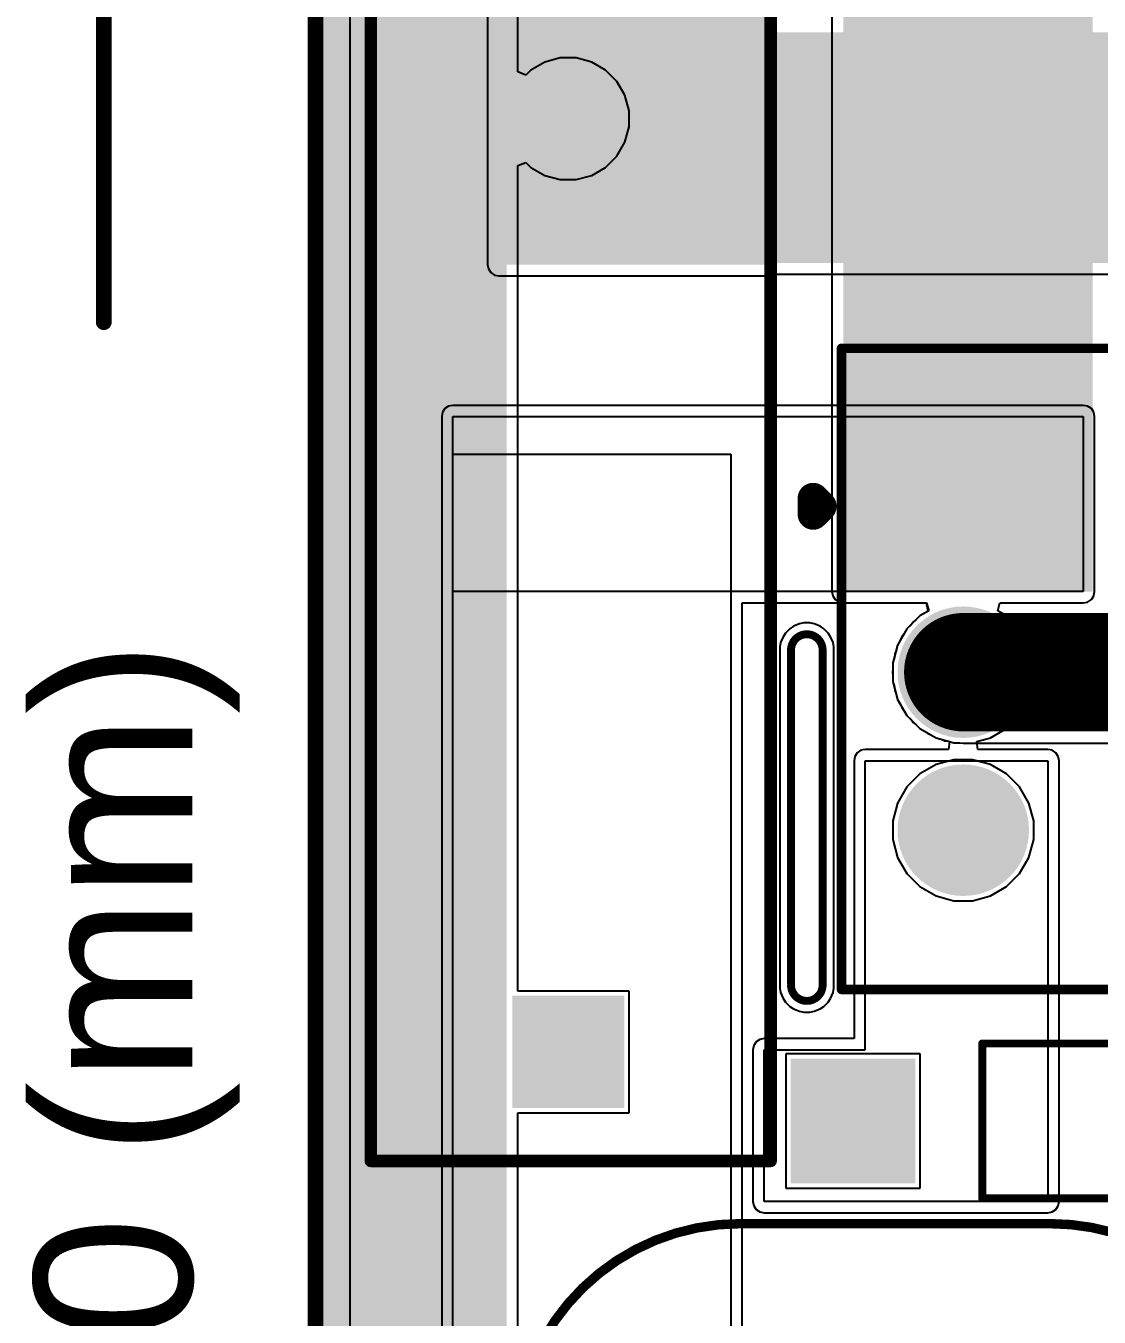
# Model space of a CAD drawing. Header units: millimetres. Extents: x -5 to 123, y 0 to 98.
# Drawn here: x -4.66 to 12.6, y 41.93 to 62.69 of the extents above; entities that cross this region are included whole.
import ezdxf

# ---------------------------------------------------------------- set-up
doc = ezdxf.new("R2010")
doc.units = ezdxf.units.MM
for name, color, linetype in [('BottomLayer', 5, 'Continuous'), ('BottomSolder', 6, 'Continuous'), ('Mechanical1', 6, 'Continuous'), ('Mechanical2', 216, 'Continuous'), ('MultiLayer', 9, 'Continuous'), ('PadHoleLayer', 156, 'Continuous'), ('TopLayer', 1, 'Continuous'), ('TopOverlay', 2, 'Continuous'), ('TopSolder', 216, 'Continuous')]:
    doc.layers.add(name, color=color, linetype=linetype)
doc.styles.add('Arial', font='', dxfattribs={"height": 0.2})
doc.styles.get('Arial').set_extended_font_data('Arial')

# ---------------------------------------------------------------- blocks, each defined once
blk = doc.blocks.new('AY1222M47Y5UC63L0_11')
at = {"layer": 'BottomLayer'}
blk.add_hatch(color=5, dxfattribs=at).paths.add_polyline_path([(-5.9, 0.9), (-4.1, 0.9), (-4.1, -0.9), (-5.9, -0.9)])
h = blk.add_hatch(color=5, dxfattribs=at)
edge = h.paths.add_edge_path()
edge.add_arc((5, 0), 0.9, 0, 360)
at = {"layer": 'BottomSolder'}
blk.add_hatch(color=6, dxfattribs=at).paths.add_polyline_path([(-6.002, 1.002), (-3.998, 1.002), (-3.998, -1.002), (-6.002, -1.002)])
h = blk.add_hatch(color=6, dxfattribs=at)
edge = h.paths.add_edge_path()
edge.add_arc((5, 0), 1.002, 0, 360)
at = {"layer": 'MultiLayer'}
blk.add_hatch(color=9, dxfattribs=at).paths.add_polyline_path([(-5.9, 0.9), (-4.1, 0.9), (-4.1, -0.9), (-5.9, -0.9)])
h = blk.add_hatch(color=9, dxfattribs=at)
edge = h.paths.add_edge_path()
edge.add_arc((5, 0), 0.9, 0, 360)
at = {"layer": 'PadHoleLayer'}
h = blk.add_hatch(color=156, dxfattribs=at)
edge = h.paths.add_edge_path()
edge.add_arc((-5, 0), 0.5, 0, 360)
h = blk.add_hatch(color=156, dxfattribs=at)
edge = h.paths.add_edge_path()
edge.add_arc((5, 0), 0.5, 0, 360)
at = {"layer": 'TopLayer'}
blk.add_hatch(color=1, dxfattribs=at).paths.add_polyline_path([(-5.9, 0.9), (-4.1, 0.9), (-4.1, -0.9), (-5.9, -0.9)])
h = blk.add_hatch(color=1, dxfattribs=at)
edge = h.paths.add_edge_path()
edge.add_arc((5, 0), 0.9, 0, 360)
at = {"layer": 'TopSolder'}
blk.add_hatch(color=216, dxfattribs=at).paths.add_polyline_path([(-6.002, 1.002), (-3.998, 1.002), (-3.998, -1.002), (-6.002, -1.002)])
h = blk.add_hatch(color=216, dxfattribs=at)
edge = h.paths.add_edge_path()
edge.add_arc((5, 0), 1.002, 0, 360)
at = {"layer": 'TopOverlay', "const_width": 0.152}
for points in [[(-6.034, 0.791, -0.351264), (-2.489, 3.632)], [(2.489, 3.632, -0.414214), (6.121, 0)], [(-6.038, -0.775, -0.107867), (-6.038, 0.775)], [(6.121, 0, -0.414214), (2.489, -3.632)], [(-2.489, -3.632, -0.351264), (-6.034, -0.791)]]:
    blk.add_lwpolyline(points, format="xyb", dxfattribs=at)
for points in [[(-2.489, 3.632), (2.489, 3.632)], [(-2.489, -3.632), (2.489, -3.632)]]:
    blk.add_lwpolyline(points, dxfattribs=at)
at = {"layer": 'TopOverlay', "const_width": 0.0762}
for points in [[(-2.527, 3.632, 1), (-2.451, 3.632, 1)], [(-2.527, 3.632, 1), (-2.451, 3.632, 1)], [(2.451, 3.632, 1), (2.527, 3.632, 1)], [(2.451, 3.632, 1), (2.527, 3.632, 1)], [(-6.076, 0.775, 1), (-6, 0.775, 1)], [(-6.072, 0.791, 1), (-5.996, 0.791, 1)], [(6.083, 0, 1), (6.16, 0, 1)], [(6.083, 0, 1), (6.16, 0, 1)], [(-6.076, -0.775, 1), (-6, -0.775, 1)], [(-6.072, -0.791, 1), (-5.996, -0.791, 1)], [(-2.527, -3.632, 1), (-2.451, -3.632, 1)], [(-2.527, -3.632, 1), (-2.451, -3.632, 1)], [(2.451, -3.632, 1), (2.527, -3.632, 1)], [(2.451, -3.632, 1), (2.527, -3.632, 1)]]:
    blk.add_lwpolyline(points, format="xyb", close=True, dxfattribs=at)
blk = doc.blocks.new('MFR50S_T_52_0R_31')
at = {"layer": 'BottomLayer'}
blk.add_hatch(color=5, dxfattribs=at).paths.add_polyline_path([(-6.05, 0.9), (-4.25, 0.9), (-4.25, -0.9), (-6.05, -0.9)])
h = blk.add_hatch(color=5, dxfattribs=at)
edge = h.paths.add_edge_path()
edge.add_arc((5.15, 0), 0.9, 0, 360)
at = {"layer": 'BottomSolder'}
blk.add_hatch(color=6, dxfattribs=at).paths.add_polyline_path([(-6.152, 1.002), (-4.148, 1.002), (-4.148, -1.002), (-6.152, -1.002)])
h = blk.add_hatch(color=6, dxfattribs=at)
edge = h.paths.add_edge_path()
edge.add_arc((5.15, 0), 1.002, 0, 360)
at = {"layer": 'MultiLayer'}
blk.add_hatch(color=9, dxfattribs=at).paths.add_polyline_path([(-6.05, 0.9), (-4.25, 0.9), (-4.25, -0.9), (-6.05, -0.9)])
h = blk.add_hatch(color=9, dxfattribs=at)
edge = h.paths.add_edge_path()
edge.add_arc((5.15, 0), 0.9, 0, 360)
at = {"layer": 'PadHoleLayer'}
h = blk.add_hatch(color=156, dxfattribs=at)
edge = h.paths.add_edge_path()
edge.add_arc((-5.15, 0), 0.46, 0, 360)
h = blk.add_hatch(color=156, dxfattribs=at)
edge = h.paths.add_edge_path()
edge.add_arc((5.15, 0), 0.46, 0, 360)
at = {"layer": 'TopLayer'}
blk.add_hatch(color=1, dxfattribs=at).paths.add_polyline_path([(-6.05, 0.9), (-4.25, 0.9), (-4.25, -0.9), (-6.05, -0.9)])
h = blk.add_hatch(color=1, dxfattribs=at)
edge = h.paths.add_edge_path()
edge.add_arc((5.15, 0), 0.9, 0, 360)
at = {"layer": 'TopSolder'}
blk.add_hatch(color=216, dxfattribs=at).paths.add_polyline_path([(-6.152, 1.002), (-4.148, 1.002), (-4.148, -1.002), (-6.152, -1.002)])
h = blk.add_hatch(color=216, dxfattribs=at)
edge = h.paths.add_edge_path()
edge.add_arc((5.15, 0), 1.002, 0, 360)
at = {"layer": 'TopOverlay', "const_width": 0.127}
for points in [[(-3.073, 1.245), (3.581, 1.245)], [(-3.073, -1.245), (-3.073, 1.245)], [(3.581, -1.245), (3.581, 1.245)], [(-3.073, -1.245), (3.581, -1.245)]]:
    blk.add_lwpolyline(points, dxfattribs=at)
at = {"layer": 'TopOverlay', "const_width": 0.0635}
for points in [[(-3.105, 1.245, 1), (-3.042, 1.245, 1)], [(-3.105, 1.245, 1), (-3.042, 1.245, 1)], [(3.55, 1.245, 1), (3.613, 1.245, 1)], [(3.55, 1.245, 1), (3.613, 1.245, 1)], [(-3.105, -1.245, 1), (-3.042, -1.245, 1)], [(-3.105, -1.245, 1), (-3.042, -1.245, 1)], [(3.55, -1.245, 1), (3.613, -1.245, 1)], [(3.55, -1.245, 1), (3.613, -1.245, 1)]]:
    blk.add_lwpolyline(points, format="xyb", close=True, dxfattribs=at)
blk = doc.blocks.new('TO_220_82')
at = {"layer": 'BottomLayer'}
blk.add_hatch(color=5, dxfattribs=at).paths.add_polyline_path([(-3.495, 0.955), (-1.585, 0.955), (-1.585, -0.955), (-3.495, -0.955)])
h = blk.add_hatch(color=5, dxfattribs=at)
edge = h.paths.add_edge_path()
edge.add_arc((0, 0), 0.955, 0, 360)
h = blk.add_hatch(color=5, dxfattribs=at)
edge = h.paths.add_edge_path()
edge.add_arc((2.54, 0), 0.955, 0, 360)
at = {"layer": 'BottomSolder'}
blk.add_hatch(color=6, dxfattribs=at).paths.add_polyline_path([(-3.597, 1.057), (-1.483, 1.057), (-1.483, -1.057), (-3.597, -1.057)])
h = blk.add_hatch(color=6, dxfattribs=at)
edge = h.paths.add_edge_path()
edge.add_arc((0, 0), 1.057, 0, 360)
h = blk.add_hatch(color=6, dxfattribs=at)
edge = h.paths.add_edge_path()
edge.add_arc((2.54, 0), 1.057, 0, 360)
at = {"layer": 'MultiLayer'}
blk.add_hatch(color=9, dxfattribs=at).paths.add_polyline_path([(-3.495, 0.955), (-1.585, 0.955), (-1.585, -0.955), (-3.495, -0.955)])
h = blk.add_hatch(color=9, dxfattribs=at)
edge = h.paths.add_edge_path()
edge.add_arc((0, 0), 0.955, 0, 360)
h = blk.add_hatch(color=9, dxfattribs=at)
edge = h.paths.add_edge_path()
edge.add_arc((2.54, 0), 0.955, 0, 360)
at = {"layer": 'PadHoleLayer'}
h = blk.add_hatch(color=156, dxfattribs=at)
edge = h.paths.add_edge_path()
edge.add_arc((-2.54, 0), 0.635, 0, 360)
h = blk.add_hatch(color=156, dxfattribs=at)
edge = h.paths.add_edge_path()
edge.add_arc((0, 0), 0.635, 0, 360)
h = blk.add_hatch(color=156, dxfattribs=at)
edge = h.paths.add_edge_path()
edge.add_arc((2.54, 0), 0.635, 0, 360)
at = {"layer": 'TopLayer'}
blk.add_hatch(color=1, dxfattribs=at).paths.add_polyline_path([(-3.495, 0.955), (-1.585, 0.955), (-1.585, -0.955), (-3.495, -0.955)])
h = blk.add_hatch(color=1, dxfattribs=at)
edge = h.paths.add_edge_path()
edge.add_arc((0, 0), 0.955, 0, 360)
h = blk.add_hatch(color=1, dxfattribs=at)
edge = h.paths.add_edge_path()
edge.add_arc((2.54, 0), 0.955, 0, 360)
at = {"layer": 'TopSolder'}
blk.add_hatch(color=216, dxfattribs=at).paths.add_polyline_path([(-3.597, 1.057), (-1.483, 1.057), (-1.483, -1.057), (-3.597, -1.057)])
h = blk.add_hatch(color=216, dxfattribs=at)
edge = h.paths.add_edge_path()
edge.add_arc((0, 0), 1.057, 0, 360)
h = blk.add_hatch(color=216, dxfattribs=at)
edge = h.paths.add_edge_path()
edge.add_arc((2.54, 0), 1.057, 0, 360)
at = {"layer": 'TopOverlay'}
for points, const_width in [([(-5.207, -1.958), (-5.207, 2.642)], 0.152), ([(5.1, 2.642), (-5.207, 2.642)], 0.152), ([(5.1, -1.958), (5.1, 2.642)], 0.152), ([(5.1, -1.958), (-5.207, -1.958)], 0.152), ([(-2.794, -2.413), (-2.667, -2.286)], 0.5), ([(-2.54, -2.413), (-2.667, -2.286)], 0.5), ([(-2.54, -2.413), (-2.794, -2.413)], 0.5)]:
    blk.add_lwpolyline(points, dxfattribs=dict(at, const_width=const_width))
for points, const_width in [([(-5.245, 2.642, 1), (-5.169, 2.642, 1)], 0.0762), ([(-5.245, 2.642, 1), (-5.169, 2.642, 1)], 0.0762), ([(5.062, 2.642, 1), (5.138, 2.642, 1)], 0.0762), ([(5.062, 2.642, 1), (5.138, 2.642, 1)], 0.0762), ([(-5.245, -1.958, 1), (-5.169, -1.958, 1)], 0.0762), ([(-5.245, -1.958, 1), (-5.169, -1.958, 1)], 0.0762), ([(-2.792, -2.286, 1), (-2.542, -2.286, 1)], 0.25), ([(-2.792, -2.286, 1), (-2.542, -2.286, 1)], 0.25), ([(5.062, -1.958, 1), (5.138, -1.958, 1)], 0.0762), ([(5.062, -1.958, 1), (5.138, -1.958, 1)], 0.0762), ([(-2.919, -2.413, 1), (-2.669, -2.413, 1)], 0.25), ([(-2.919, -2.413, 1), (-2.669, -2.413, 1)], 0.25), ([(-2.665, -2.413, 1), (-2.415, -2.413, 1)], 0.25), ([(-2.665, -2.413, 1), (-2.415, -2.413, 1)], 0.25)]:
    blk.add_lwpolyline(points, format="xyb", close=True, dxfattribs=dict(at, const_width=const_width))
blk = doc.blocks.new('R53BI31005000K_117')
at = {"layer": 'BottomLayer'}
blk.add_hatch(color=5, dxfattribs=at).paths.add_polyline_path([(-8.3, 0.8), (-6.7, 0.8), (-6.7, -0.8), (-8.3, -0.8)])
h = blk.add_hatch(color=5, dxfattribs=at)
edge = h.paths.add_edge_path()
edge.add_arc((7.5, 0), 0.8, 0, 360)
at = {"layer": 'BottomSolder'}
blk.add_hatch(color=6, dxfattribs=at).paths.add_polyline_path([(-8.402, 0.902), (-6.598, 0.902), (-6.598, -0.902), (-8.402, -0.902)])
h = blk.add_hatch(color=6, dxfattribs=at)
edge = h.paths.add_edge_path()
edge.add_arc((7.5, 0), 0.902, 0, 360)
at = {"layer": 'MultiLayer'}
blk.add_hatch(color=9, dxfattribs=at).paths.add_polyline_path([(-8.3, 0.8), (-6.7, 0.8), (-6.7, -0.8), (-8.3, -0.8)])
h = blk.add_hatch(color=9, dxfattribs=at)
edge = h.paths.add_edge_path()
edge.add_arc((7.5, 0), 0.8, 0, 360)
at = {"layer": 'PadHoleLayer'}
h = blk.add_hatch(color=156, dxfattribs=at)
edge = h.paths.add_edge_path()
edge.add_arc((-7.5, 0), 0.4, 0, 360)
h = blk.add_hatch(color=156, dxfattribs=at)
edge = h.paths.add_edge_path()
edge.add_arc((7.5, 0), 0.4, 0, 360)
at = {"layer": 'TopLayer'}
blk.add_hatch(color=1, dxfattribs=at).paths.add_polyline_path([(-8.3, 0.8), (-6.7, 0.8), (-6.7, -0.8), (-8.3, -0.8)])
h = blk.add_hatch(color=1, dxfattribs=at)
edge = h.paths.add_edge_path()
edge.add_arc((7.5, 0), 0.8, 0, 360)
at = {"layer": 'TopSolder'}
blk.add_hatch(color=216, dxfattribs=at).paths.add_polyline_path([(-8.402, 0.902), (-6.598, 0.902), (-6.598, -0.902), (-8.402, -0.902)])
h = blk.add_hatch(color=216, dxfattribs=at)
edge = h.paths.add_edge_path()
edge.add_arc((7.5, 0), 0.902, 0, 360)
at = {"layer": 'TopOverlay', "const_width": 0.2}
for points in [[(-9.254, 3.175), (-9.254, -3.254)], [(-9.254, 3.175), (9.271, 3.175)], [(9.271, 3.175), (9.271, -3.254)], [(-9.254, -3.254), (9.271, -3.254)]]:
    blk.add_lwpolyline(points, dxfattribs=at)
at = {"layer": 'TopOverlay', "const_width": 0.1}
for points in [[(-9.304, 3.175, 1), (-9.204, 3.175, 1)], [(-9.304, 3.175, 1), (-9.204, 3.175, 1)], [(9.221, 3.175, 1), (9.321, 3.175, 1)], [(9.221, 3.175, 1), (9.321, 3.175, 1)], [(-9.304, -3.254, 1), (-9.204, -3.254, 1)], [(-9.304, -3.254, 1), (-9.204, -3.254, 1)], [(9.221, -3.254, 1), (9.321, -3.254, 1)], [(9.221, -3.254, 1), (9.321, -3.254, 1)]]:
    blk.add_lwpolyline(points, format="xyb", close=True, dxfattribs=at)

msp = doc.modelspace()

# ---------------------------------------------------------------- hatches: boundary and pattern name
at = {"layer": 'BottomLayer'}
for points in [[(8.484, 73.66), (8.484, 53.594), (12.497, 53.594), (12.497, 73.66)], [(0.127, 70.282), (0.127, 26.605), (3.073, 26.605), (3.073, 70.282)]]:
    msp.add_hatch(color=5, dxfattribs=at).paths.add_polyline_path(points)
at = {"layer": 'TopLayer'}
for points in [[(2.946, 58.852), (7.315, 58.852), (7.315, 66.065), (2.946, 66.065)], [(3.124, 58.877), (17.704, 58.877), (17.704, 62.586), (3.124, 62.586)]]:
    msp.add_hatch(color=1, dxfattribs=at).paths.add_polyline_path(points)

# ---------------------------------------------------------------- linework, layer by layer
at = {"layer": 'BottomLayer'}
for p, q in [((8.302, 68.758), (8.302, 53.594)), ((3.255, 61.949), (3.255, 65.884)), ((3.687, 62.107), (3.464, 61.978)), ((3.935, 62.173), (3.687, 62.107)), ((4.193, 62.173), (3.935, 62.173)), ((4.441, 62.107), (4.193, 62.173)), ((4.664, 61.978), (4.441, 62.107)), ((3.382, 61.896), (3.255, 61.949)), ((3.464, 61.978), (3.382, 61.896)), ((4.846, 61.796), (4.664, 61.978)), ((4.975, 61.573), (4.846, 61.796)), ((5.042, 61.324), (4.975, 61.573)), ((5.042, 61.067), (5.042, 61.324)), ((4.975, 60.818), (5.042, 61.067)), ((4.846, 60.595), (4.975, 60.818)), ((3.255, 60.442), (3.382, 60.495)), ((3.255, 47.173), (3.255, 60.442)), ((3.382, 60.495), (3.464, 60.413)), ((3.464, 60.413), (3.687, 60.284)), ((4.441, 60.284), (4.664, 60.413)), ((4.664, 60.413), (4.846, 60.595)), ((3.687, 60.284), (3.935, 60.218)), ((3.935, 60.218), (4.193, 60.218)), ((4.193, 60.218), (4.441, 60.284)), ((8.302, 53.594), (8.316, 53.525)), ((8.316, 53.525), (8.355, 53.466)), ((8.355, 53.466), (8.414, 53.427)), ((8.414, 53.427), (8.484, 53.413)), ((8.484, 53.413), (9.818, 53.413)), ((9.818, 53.413), (9.844, 53.286)), ((9.718, 53.205), (9.652, 53.139)), ((9.8, 53.252), (9.718, 53.205)), ((9.844, 53.286), (9.8, 53.252)), ((7.627, 52.998), (7.556, 52.927)), ((7.686, 53.038), (7.627, 52.998)), ((7.779, 53.076), (7.686, 53.038)), ((7.849, 53.09), (7.779, 53.076)), ((7.95, 53.09), (7.849, 53.09)), ((8.019, 53.076), (7.95, 53.09)), ((8.113, 53.038), (8.019, 53.076)), ((8.171, 52.998), (8.113, 53.038)), ((8.113, 53.038), (8.113, 53.038)), ((8.243, 52.927), (8.171, 52.998)), ((9.508, 52.994), (9.461, 52.913)), ((9.574, 53.061), (9.508, 52.994)), ((9.608, 53.105), (9.574, 53.061)), ((9.652, 53.139), (9.608, 53.105)), ((7.478, 52.775), (7.464, 52.705)), ((7.517, 52.868), (7.478, 52.775)), ((7.556, 52.927), (7.517, 52.868)), ((8.282, 52.868), (8.243, 52.927)), ((8.321, 52.775), (8.282, 52.868)), ((8.335, 52.705), (8.321, 52.775)), ((9.358, 52.736), (9.334, 52.645)), ((9.405, 52.817), (9.358, 52.736)), ((9.427, 52.869), (9.405, 52.817)), ((9.461, 52.913), (9.427, 52.869)), ((7.464, 52.705), (7.464, 47.219)), ((8.335, 47.219), (8.335, 52.705)), ((9.306, 52.539), (9.281, 52.448)), ((9.313, 52.594), (9.306, 52.539)), ((9.334, 52.645), (9.313, 52.594)), ((9.281, 52.354), (9.274, 52.299)), ((9.281, 52.448), (9.281, 52.354)), ((9.274, 52.299), (9.281, 52.243)), ((9.281, 52.243), (9.281, 52.149)), ((9.281, 52.149), (9.306, 52.059)), ((9.306, 52.059), (9.313, 52.004)), ((9.313, 52.004), (9.334, 51.952)), ((9.334, 51.952), (9.358, 51.861)), ((9.358, 51.861), (9.405, 51.78)), ((9.405, 51.78), (9.427, 51.729)), ((9.427, 51.729), (9.461, 51.684)), ((9.461, 51.684), (9.508, 51.603)), ((9.508, 51.603), (9.574, 51.537)), ((9.574, 51.537), (9.608, 51.492)), ((9.608, 51.492), (9.652, 51.459)), ((9.652, 51.459), (9.718, 51.392)), ((9.718, 51.392), (9.8, 51.345)), ((9.8, 51.345), (9.844, 51.311)), ((9.844, 51.311), (9.895, 51.29)), ((9.895, 51.29), (9.977, 51.243)), ((9.977, 51.243), (10.068, 51.219)), ((10.068, 51.219), (10.119, 51.197)), ((10.119, 51.197), (10.174, 51.19)), ((10.174, 51.19), (10.265, 51.166)), ((10.265, 51.166), (10.359, 51.166)), ((10.359, 51.166), (10.414, 51.159)), ((10.414, 51.159), (13.244, 51.159)), ((10.265, 50.891), (9.977, 50.814)), ((10.563, 50.891), (10.265, 50.891)), ((10.851, 50.814), (10.563, 50.891)), ((9.718, 50.665), (9.508, 50.454)), ((9.977, 50.814), (9.718, 50.665)), ((11.11, 50.665), (10.851, 50.814)), ((11.32, 50.454), (11.11, 50.665)), ((9.508, 50.454), (9.358, 50.196)), ((11.47, 50.196), (11.32, 50.454)), ((9.358, 50.196), (9.281, 49.908)), ((11.547, 49.908), (11.47, 50.196)), ((9.281, 49.908), (9.281, 49.609)), ((11.547, 49.609), (11.547, 49.908)), ((9.281, 49.609), (9.358, 49.321)), ((11.47, 49.321), (11.547, 49.609)), ((9.358, 49.321), (9.508, 49.063)), ((11.32, 49.063), (11.47, 49.321)), ((9.508, 49.063), (9.718, 48.852)), ((11.11, 48.852), (11.32, 49.063)), ((9.718, 48.852), (9.977, 48.703)), ((10.851, 48.703), (11.11, 48.852)), ((9.977, 48.703), (10.265, 48.626)), ((10.265, 48.626), (10.563, 48.626)), ((10.563, 48.626), (10.851, 48.703)), ((5.042, 47.173), (3.255, 47.173)), ((5.042, 45.218), (5.042, 47.173)), ((7.464, 47.219), (7.478, 47.149)), ((7.478, 47.149), (7.517, 47.056)), ((8.282, 47.056), (8.321, 47.149)), ((8.321, 47.149), (8.335, 47.219)), ((7.517, 47.056), (7.556, 46.997)), ((7.556, 46.997), (7.627, 46.926)), ((7.627, 46.926), (7.686, 46.887)), ((8.113, 46.887), (8.171, 46.926)), ((8.171, 46.926), (8.243, 46.997)), ((8.243, 46.997), (8.282, 47.056)), ((8.282, 47.056), (8.282, 47.056)), ((7.686, 46.887), (7.779, 46.848)), ((7.779, 46.848), (7.849, 46.834)), ((7.849, 46.834), (7.95, 46.834)), ((7.95, 46.834), (8.019, 46.848)), ((8.019, 46.848), (8.113, 46.887)), ((9.72, 46.163), (7.564, 46.163)), ((7.564, 46.163), (7.564, 44.007)), ((9.72, 44.007), (9.72, 46.163)), ((3.255, 40.88), (3.255, 45.218)), ((3.255, 45.218), (5.042, 45.218)), ((7.564, 44.007), (9.72, 44.007))]:
    msp.add_line(p, q, dxfattribs=at)
at = {"layer": 'BottomLayer', "const_width": 1.905}
msp.add_lwpolyline([(10.414, 52.299), (13.716, 52.299)], dxfattribs=at)
at = {"layer": 'BottomLayer', "const_width": 0.952}
msp.add_lwpolyline([(9.938, 52.299, 1), (10.89, 52.299, 1)], format="xyb", close=True, dxfattribs=at)
at = {"layer": 'Mechanical1', "const_width": 0.254}
msp.add_lwpolyline([(-3.404, 57.926), (-3.404, 93)], dxfattribs=at)
at = {"layer": 'Mechanical1', "const_width": 0.127}
msp.add_lwpolyline([(-3.467, 57.926, 1), (-3.34, 57.926, 1)], format="xyb", close=True, dxfattribs=at)
at = {"layer": 'Mechanical2'}
for points, const_width in [([(0, 0), (0, 93)], 0.254), ([(7.645, 47.295), (7.645, 52.629)], 0.127), ([(8.153, 47.269), (8.153, 52.629)], 0.127)]:
    msp.add_lwpolyline(points, dxfattribs=dict(at, const_width=const_width))
at = {"layer": 'Mechanical2', "const_width": 0.127}
for points in [[(7.645, 52.655, -0.414214), (7.899, 52.909)], [(7.899, 52.909, -0.414214), (8.153, 52.655)], [(7.899, 47.015, -0.414214), (7.645, 47.269)], [(8.153, 47.269, -0.414214), (7.899, 47.015)]]:
    msp.add_lwpolyline(points, format="xyb", dxfattribs=at)
at = {"layer": 'Mechanical2', "const_width": 0.0635}
for points in [[(7.868, 52.909, 1), (7.931, 52.909, 1)], [(7.868, 52.909, 1), (7.931, 52.909, 1)], [(7.614, 52.655, 1), (7.677, 52.655, 1)], [(7.614, 52.629, 1), (7.677, 52.629, 1)], [(8.122, 52.655, 1), (8.185, 52.655, 1)], [(8.122, 52.629, 1), (8.185, 52.629, 1)], [(7.614, 47.295, 1), (7.677, 47.295, 1)], [(7.614, 47.269, 1), (7.677, 47.269, 1)], [(8.122, 47.269, 1), (8.185, 47.269, 1)], [(8.122, 47.269, 1), (8.185, 47.269, 1)], [(7.868, 47.015, 1), (7.931, 47.015, 1)], [(7.868, 47.015, 1), (7.931, 47.015, 1)]]:
    msp.add_lwpolyline(points, format="xyb", close=True, dxfattribs=at)
at = {"layer": 'MultiLayer'}
for p, q in [((7.645, 52.705), (7.684, 52.799)), ((7.684, 52.799), (7.756, 52.87)), ((7.756, 52.87), (7.849, 52.909)), ((7.849, 52.909), (7.899, 52.909)), ((7.899, 52.909), (7.95, 52.909)), ((7.95, 52.909), (8.043, 52.87)), ((8.043, 52.87), (8.115, 52.799)), ((8.115, 52.799), (8.153, 52.705)), ((7.645, 52.655), (7.645, 52.705)), ((7.645, 47.269), (7.645, 52.655)), ((8.153, 52.705), (8.153, 52.655)), ((8.153, 52.655), (8.153, 52.655)), ((8.153, 52.655), (8.153, 47.269)), ((7.645, 47.219), (7.645, 47.269)), ((7.645, 47.269), (7.645, 47.269)), ((7.684, 47.126), (7.645, 47.219)), ((7.756, 47.054), (7.684, 47.126)), ((8.115, 47.126), (8.043, 47.054)), ((8.153, 47.219), (8.115, 47.126)), ((8.153, 47.269), (8.153, 47.219)), ((7.849, 47.015), (7.756, 47.054)), ((7.899, 47.015), (7.849, 47.015)), ((7.899, 47.015), (7.899, 47.015)), ((7.95, 47.015), (7.899, 47.015)), ((8.043, 47.054), (7.95, 47.015))]:
    msp.add_line(p, q, dxfattribs=at)
at = {"layer": 'TopLayer'}
for p, q in [((0.559, 0.508), (0.559, 92.354)), ((2.765, 66.065), (2.765, 58.852)), ((2.765, 58.852), (2.779, 58.782)), ((2.779, 58.782), (2.818, 58.724)), ((2.818, 58.724), (2.877, 58.684)), ((2.877, 58.684), (2.946, 58.671)), ((2.946, 58.671), (7.315, 58.671)), ((7.315, 58.671), (7.385, 58.684)), ((7.385, 58.684), (7.402, 58.696)), ((7.402, 58.696), (17.704, 58.696)), ((2.042, 56.478), (2.029, 56.408)), ((2.082, 56.536), (2.042, 56.478)), ((2.14, 56.576), (2.082, 56.536)), ((2.21, 56.589), (2.14, 56.576)), ((12.344, 56.589), (2.21, 56.589)), ((12.414, 56.576), (12.344, 56.589)), ((12.473, 56.536), (12.414, 56.576)), ((12.512, 56.478), (12.473, 56.536)), ((12.526, 56.408), (12.512, 56.478)), ((2.029, 56.408), (2.029, 53.594)), ((2.21, 53.594), (2.21, 56.408)), ((2.21, 56.408), (12.344, 56.408)), ((12.344, 56.408), (12.344, 53.594)), ((12.526, 53.594), (12.526, 56.408)), ((2.21, 23.266), (2.21, 55.804)), ((2.21, 55.804), (6.68, 55.804)), ((6.68, 55.804), (6.68, 37.922)), ((2.029, 53.594), (2.029, 53.594)), ((2.029, 53.594), (2.029, 23.266)), ((12.344, 53.594), (2.21, 53.594)), ((12.512, 53.525), (12.526, 53.594)), ((6.861, 41.038), (6.861, 53.413)), ((6.861, 53.413), (9.824, 53.413)), ((9.824, 53.413), (9.858, 53.286)), ((10.97, 53.286), (11.004, 53.413)), ((11.004, 53.413), (12.344, 53.413)), ((12.344, 53.413), (12.414, 53.427)), ((12.414, 53.427), (12.473, 53.466)), ((12.473, 53.466), (12.512, 53.525)), ((9.718, 53.205), (9.508, 52.994)), ((9.858, 53.286), (9.718, 53.205)), ((11.11, 53.205), (10.97, 53.286)), ((11.32, 52.994), (11.11, 53.205)), ((7.627, 52.998), (7.556, 52.927)), ((7.686, 53.038), (7.627, 52.998)), ((7.779, 53.076), (7.686, 53.038)), ((7.849, 53.09), (7.779, 53.076)), ((7.95, 53.09), (7.849, 53.09)), ((8.019, 53.076), (7.95, 53.09)), ((8.113, 53.038), (8.019, 53.076)), ((8.171, 52.998), (8.113, 53.038)), ((8.113, 53.038), (8.113, 53.038)), ((8.243, 52.927), (8.171, 52.998)), ((9.508, 52.994), (9.358, 52.736)), ((11.47, 52.736), (11.32, 52.994)), ((7.478, 52.775), (7.464, 52.705)), ((7.517, 52.868), (7.478, 52.775)), ((7.556, 52.927), (7.517, 52.868)), ((8.282, 52.868), (8.243, 52.927)), ((8.321, 52.775), (8.282, 52.868)), ((8.335, 52.705), (8.321, 52.775)), ((9.358, 52.736), (9.281, 52.448)), ((11.547, 52.448), (11.47, 52.736)), ((7.464, 52.705), (7.464, 47.219)), ((8.335, 47.219), (8.335, 52.705)), ((9.281, 52.448), (9.281, 52.149)), ((11.547, 52.149), (11.547, 52.448)), ((9.281, 52.149), (9.358, 51.861)), ((11.47, 51.861), (11.547, 52.149)), ((9.358, 51.861), (9.508, 51.603)), ((11.32, 51.603), (11.47, 51.861)), ((9.508, 51.603), (9.718, 51.392)), ((11.11, 51.392), (11.32, 51.603)), ((9.718, 51.392), (9.977, 51.243)), ((10.851, 51.243), (11.11, 51.392)), ((9.977, 51.243), (10.195, 51.184)), ((10.195, 51.184), (10.178, 51.057)), ((10.633, 51.184), (10.851, 51.243)), ((10.65, 51.057), (10.633, 51.184)), ((8.672, 50.946), (8.658, 50.876)), ((8.658, 50.876), (8.658, 46.409)), ((8.711, 51.004), (8.672, 50.946)), ((8.77, 51.044), (8.711, 51.004)), ((8.839, 51.057), (8.77, 51.044)), ((10.178, 51.057), (8.839, 51.057)), ((8.839, 46.228), (8.839, 50.876)), ((8.839, 50.876), (11.774, 50.876)), ((11.774, 51.057), (10.65, 51.057)), ((11.843, 51.044), (11.774, 51.057)), ((11.774, 50.876), (11.774, 43.79)), ((11.902, 51.004), (11.843, 51.044)), ((11.941, 50.946), (11.902, 51.004)), ((11.955, 50.876), (11.941, 50.946)), ((11.955, 43.79), (11.955, 50.876)), ((7.464, 47.219), (7.478, 47.149)), ((7.478, 47.149), (7.517, 47.056)), ((8.282, 47.056), (8.321, 47.149)), ((8.321, 47.149), (8.335, 47.219)), ((7.517, 47.056), (7.556, 46.997)), ((7.556, 46.997), (7.627, 46.926)), ((7.627, 46.926), (7.686, 46.887)), ((8.113, 46.887), (8.171, 46.926)), ((8.171, 46.926), (8.243, 46.997)), ((8.243, 46.997), (8.282, 47.056)), ((8.282, 47.056), (8.282, 47.056)), ((7.686, 46.887), (7.779, 46.848)), ((7.779, 46.848), (7.849, 46.834)), ((7.849, 46.834), (7.95, 46.834)), ((7.95, 46.834), (8.019, 46.848)), ((8.019, 46.848), (8.113, 46.887)), ((7.046, 46.297), (7.032, 46.228)), ((7.085, 46.356), (7.046, 46.297)), ((7.144, 46.395), (7.085, 46.356)), ((7.214, 46.409), (7.144, 46.395)), ((8.658, 46.409), (7.214, 46.409)), ((7.032, 46.228), (7.032, 43.79)), ((7.214, 43.79), (7.214, 46.228)), ((7.214, 46.228), (8.839, 46.228)), ((7.032, 43.79), (7.046, 43.72)), ((7.046, 43.72), (7.085, 43.661)), ((7.085, 43.661), (7.144, 43.622)), ((7.144, 43.622), (7.214, 43.608)), ((11.774, 43.79), (7.214, 43.79)), ((7.214, 43.608), (11.774, 43.608)), ((11.774, 43.608), (11.843, 43.622)), ((11.843, 43.622), (11.902, 43.661)), ((11.902, 43.661), (11.941, 43.72)), ((11.941, 43.72), (11.955, 43.79))]:
    msp.add_line(p, q, dxfattribs=at)

# ---------------------------------------------------------------- block references
for name, p, rotation in [('R53BI31005000K_117', (4.064, 53.696), 90), ('TO_220_82', (10.414, 52.299), 270)]:
    msp.add_blockref(name, p, dxfattribs=dict(rotation=rotation))
for name, p in [('MFR50S_T_52_0R_31', (13.792, 45.085)), ('AY1222M47Y5UC63L0_11', (9.322, 39.802))]:
    msp.add_blockref(name, p)

# ---------------------------------------------------------------- texts
at = {"layer": 'Mechanical1', "style": 'Arial'}
msp.add_text('93.00 (mm)', height=2.54, rotation=90, dxfattribs=at).set_placement((-1.982, 34.667))

doc.saveas('drawing.dxf')
